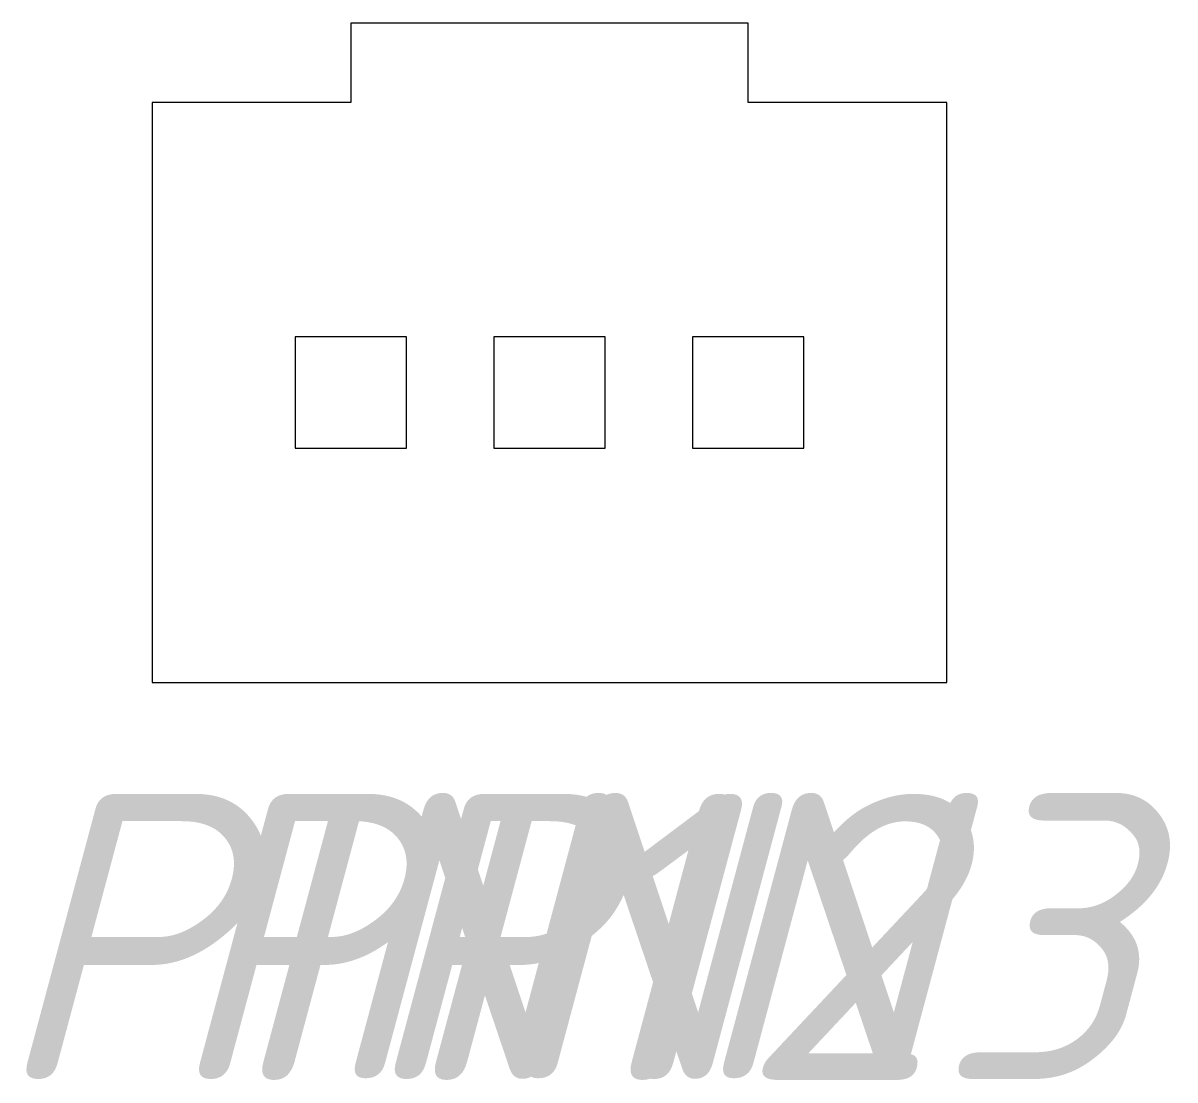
# Model space of a CAD drawing. Header units: millimetres. Extents: x -3.31 to 3.93, y -4.33 to 2.33.
import ezdxf
from ezdxf.enums import TextEntityAlignment as Align

# ---------------------------------------------------------------- set-up
doc = ezdxf.new("R2010")
doc.units = ezdxf.units.MM
doc.styles.add('Номер контакту малий', font='isocpeui.ttf', dxfattribs={"height": 1.8})

msp = doc.modelspace()

# ---------------------------------------------------------------- linework, layer by layer
at = {"color": 0}
for points in [[(-2.5, -1.825), (2.5, -1.825), (2.5, 1.825), (1.25, 1.825), (1.25, 2.325), (-1.25, 2.325), (-1.25, 1.825), (-2.5, 1.825)], [(-1.6, -0.35), (-0.9, -0.35), (-0.9, 0.35), (-1.6, 0.35)], [(-0.35, -0.35), (0.35, -0.35), (0.35, 0.35), (-0.35, 0.35)], [(0.9, -0.35), (1.6, -0.35), (1.6, 0.35), (0.9, 0.35)]]:
    msp.add_lwpolyline(points, close=True, dxfattribs=at)

# ---------------------------------------------------------------- texts
at = {"color": 0, "style": 'Номер контакту малий', "flags": 8}
for tag, text, p in [('PIN1', '1', (-1.25, -3.425)), ('PIN2', '2', (0, -3.425)), ('PIN3', '3', (1.25, -3.425))]:
    msp.add_attdef(tag, text=text, height=1.8, dxfattribs=at).set_placement(p, align=Align.MIDDLE_CENTER)

doc.saveas('drawing.dxf')
